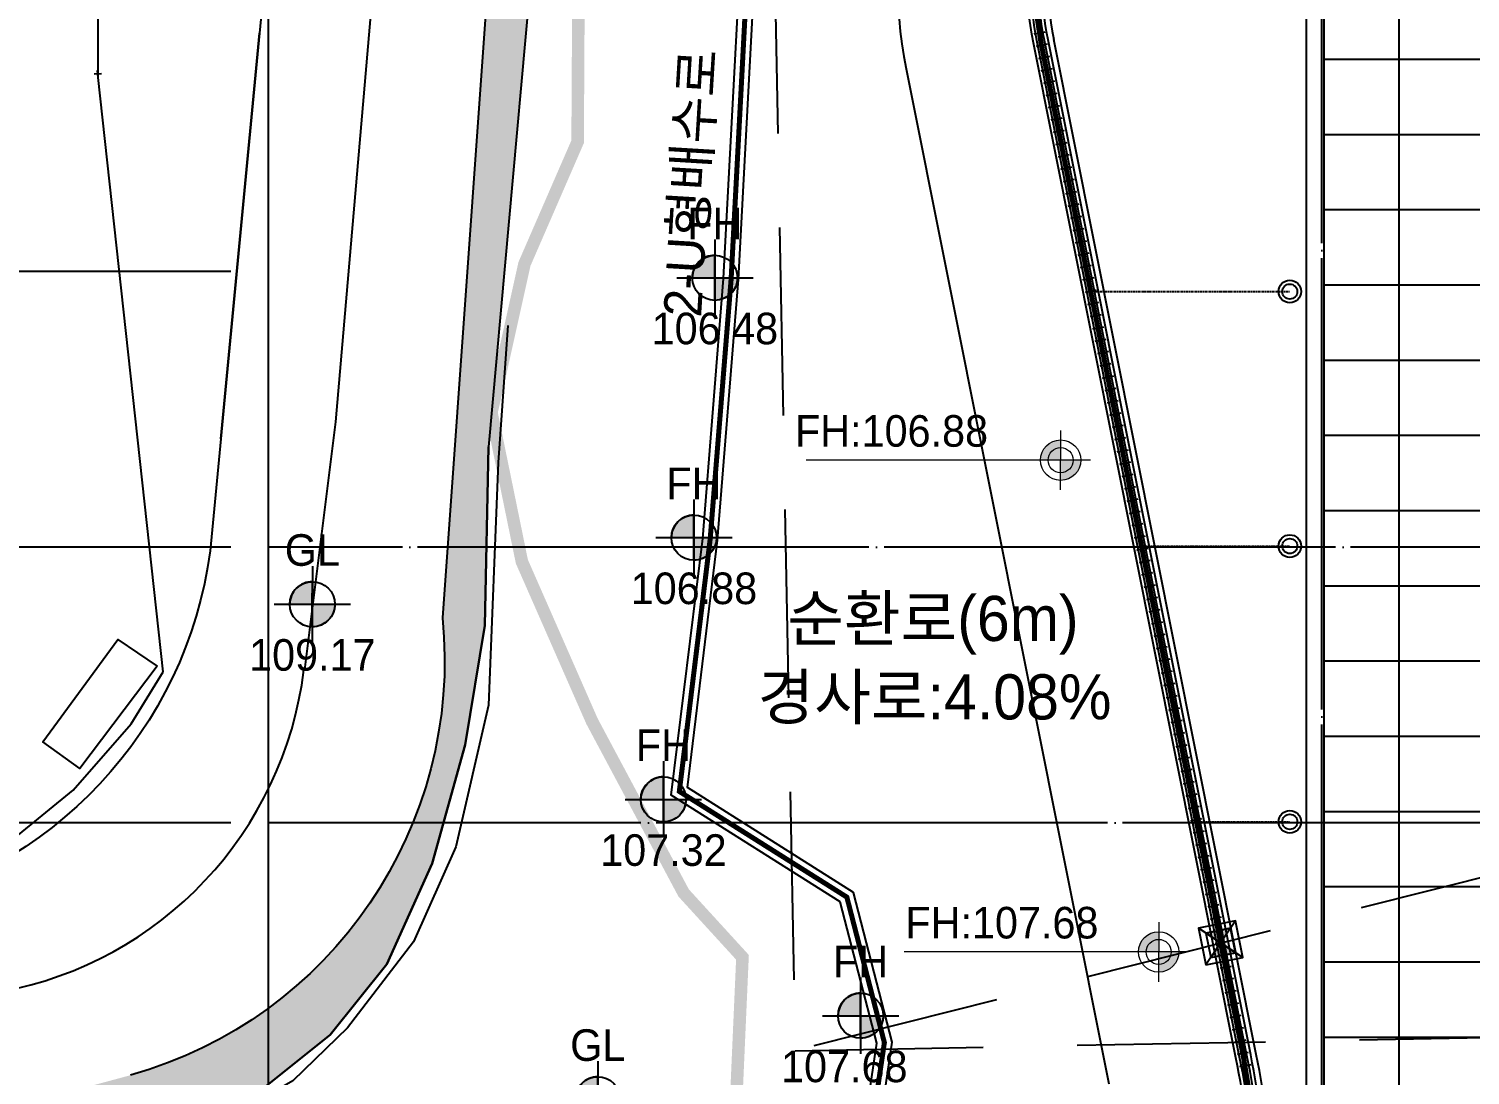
# Model space of a CAD drawing. Header units: millimetres. Extents: x 44352463 to 44913170, y -12080373 to -11704434.
# Drawn here: x 44404389 to 44461849, y -11908676 to -11866940 of the extents above; entities that cross this region are included whole.
import ezdxf
from ezdxf.enums import TextEntityAlignment as Align

# ---------------------------------------------------------------- set-up
doc = ezdxf.new("R2010")
doc.units = ezdxf.units.MM
doc.header["$LTSCALE"] = 600
doc.header["$MEASUREMENT"] = 0
for name, pattern in [('03 단지-0902$0$HIDDEN', [0.375, 0.25, -0.125]), ('CEN', [6.199999999999999, 6, -0.1, 0, -0.1]), ('HID', [0.345, 0.225, -0.12]), ('PHANTOM', [2.5, 1.25, -0.25, 0.25, -0.25, 0.25, -0.25])]:
    doc.linetypes.add(name, pattern=pattern)
doc.layers.get('0').update_dxf_attribs({"linetype": 'CONTINUOUS'})
doc.layers.get('DEFPOINTS').update_dxf_attribs({"color": 117, "linetype": 'CONTINUOUS'})
for name, color, linetype in [('# 토목공사', 8, 'CONTINUOUS'), ('+공사계획', 4, 'CONTINUOUS'), ('0-도로', 252, 'CONTINUOUS'), ('3 dim0', 7, 'CONTINUOUS'), ('A-TEX-SYM', 3, 'CONTINUOUS'), ('A-중심선', 10, 'CEN'), ('ASP', 252, 'CONTINUOUS'), ('B0014116', 252, 'CONTINUOUS'), ('ELE-4', 8, 'CONTINUOUS'), ('ELE-8', 8, 'CONTINUOUS'), ('POINT_MARKER', 252, 'CONTINUOUS'), ('s-보도', 252, 'CONTINUOUS'), ('SPOTX', 1, 'CONTINUOUS'), ('TXT1', 3, 'CONTINUOUS'), ('t기존건물', 8, 'CONTINUOUS'), ('대지경계선', 2, 'CONTINUOUS'), ('소방도로', 6, 'CONTINUOUS'), ('인도', 252, 'CONTINUOUS'), ('조경면적', 3, 'CONTINUOUS'), ('중심선', 252, 'CONTINUOUS'), ('충돌방지대(고무범퍼)', 252, 'CONTINUOUS'), ('표지판', 252, 'CONTINUOUS')]:
    doc.layers.add(name, color=color, linetype=linetype)
doc.layers.add('박스', color=6, linetype='CONTINUOUS', lineweight=15)
doc.styles.add('AUDIT_D_190715091641-0', font='')
doc.styles.get("Standard").update_dxf_attribs({"font": ''})
doc.styles.add('돋움', font='')
doc.styles.get('AUDIT_D_190715091641-0').set_extended_font_data('Dotum')
doc.styles.get('Standard').set_extended_font_data('Dotum')
doc.styles.get('돋움').set_extended_font_data('Dotum')
doc.linetypes.add('KU105', pattern='A,0.9,[122,KACELINE.shx,S=0.006,R=0,X=0,Y=0],-0.2,["U",Standard,S=0.2,R=0,X=0.15,Y=-0.1],-0.25,-0.2', length=1.55)
doc.dimstyles.new('scale600', dxfattribs={"dimscale": 600, "dimtxt": 2, "dimasz": 1, "dimexe": 1, "dimexo": 2.5, "dimgap": 0.8, "dimtad": 1, "dimdec": 0, "dimzin": 0, "dimdsep": 46, "dimlunit": 6, "dimtxsty": 'AUDIT_D_190715091641-0', "dimblk": 'DOT', "dimcen": 0, "dimdle": 1, "dimclrd": 256, "dimclre": 256, "dimclrt": 3, "dimadec": 0, "dimazin": 0, "dimtfac": 1, "dimtdec": 0, "dimtix": 1, "dimtmove": 2, "dimatfit": 3, "dimldrblk": 'DOT', "dimfxl": 0, "dimtolj": 1, "dimtzin": 0, "dimarcsym": 0})

# ---------------------------------------------------------------- blocks, each defined once
blk = doc.blocks.new('A$C304F24DA')
at = {"layer": 'ELE-8'}
for p, q in [((3000, 0), (3000, -49549.93084586458)), ((44379.97668261454, -3000), (-1.862645149230957e-09, -3000.000000000931)), ((44379.97668261454, -6000), (-1.862645149230957e-09, -6000.000000000931)), ((44379.97668261454, -9000), (-1.862645149230957e-09, -9000.000000000931)), ((44379.97668261454, -12000), (-1.862645149230957e-09, -12000.00000000093)), ((44379.97668261454, -15000), (-1.862645149230957e-09, -15000.00000000093)), ((44379.97668261454, -18000), (-1.862645149230957e-09, -18000.00000000093)), ((44379.97668261454, -21000), (-1.862645149230957e-09, -21000.00000000093)), ((44379.97668261454, -24000), (-1.862645149230957e-09, -24000.00000000093)), ((47579.97719522379, -27000), (-1.862645149230957e-09, -27000.00000000093)), ((47579.97719523124, -30000), (-1.862645149230957e-09, -30000.00000000093)), ((47579.97719523683, -33000), (-1.862645149230957e-09, -33000.00000000093)), ((44379.97668261454, -36000), (-1.862645149230957e-09, -36000.00000000093)), ((44379.97668261454, -39000), (-1.862645149230957e-09, -39000.00000000093)), ((44379.97668261454, -42000), (-1.862645149230957e-09, -42000.00000000093))]:
    blk.add_line(p, q, dxfattribs=at)
blk = doc.blocks.new('SPOTX')
for p, q in [((-0.5, -0.5), (0.5, 0.5)), ((0.5, -0.5), (-0.5, 0.5))]:
    blk.add_line(p, q)
blk = doc.blocks.new('RRRRR')
at = {"layer": 't기존건물', "linetype": '03 단지-0902$0$HIDDEN', "ltscale": 50}
blk.add_line((11993041.21396065, -9234569.260890923, 99616.00000000006), (11754861.55766487, -9289914.761028292, 105951.0000000002), dxfattribs=at)
at = {"layer": 't기존건물', "linetype": '03 단지-0902$0$HIDDEN', "ltscale": 50, "extrusion": (0.9999999985234381, 5.434265326759169e-05, 0), "elevation": 11754356.70169135}
blk.add_lwpolyline([(-9235220.519027252, 105901.0000000002), (-9290553.537676994, 105951.0000000002)], dxfattribs=at)
at = {"layer": 't기존건물', "linetype": '03 단지-0902$0$HIDDEN', "ltscale": 50, "extrusion": (-0.0001599102625909898, 0.9999999872143539, 0), "elevation": -9291794.365248844}
blk.add_lwpolyline([(-11753375.8546663, 105951.0000000005), (-11991668.74081163, 99476.00000000052)], dxfattribs=at)
blk = doc.blocks.new('_Dot')
at = {"color": 0, "linetype": 'ByBlock', "lineweight": -2}
blk.add_line((-0.5, 0), (-1, 0), dxfattribs=at)
at = {"color": 0, "linetype": 'ByBlock', "const_width": 0.5}
blk.add_lwpolyline([(-0.25, 0, 1), (0.25, 0, 1)], format="xyb", close=True, dxfattribs=at)
blk = doc.blocks.new('*D24')
at = {"layer": '3 dim0', "lineweight": -2, "transparency": 16777216}
for p, q in [((7287459.3910389, 4223485.947869156), (7258359.391039154, 4223485.947869156)), ((7258959.391039154, 4167885.947869152), (7258959.391039154, 4222585.947869156)), ((7287459.3910389, 4166985.947869152), (7258359.391039154, 4166985.947869152))]:
    blk.add_line(p, q, dxfattribs=at)
at = {"layer": 'DEFPOINTS', "color": 0, "transparency": 16777216}
for p in [(7258959.391039154, 4223485.947869156), (7288959.3910389, 4223485.947869156), (7288959.3910389, 4166985.947869152)]:
    blk.add_point(p, dxfattribs=at)
at = {"layer": '3 dim0', "lineweight": -2, "transparency": 16777216, "xscale": 900, "yscale": 900, "zscale": 900}
for p, rotation in [((7258959.391039154, 4223485.947869156), 90), ((7258959.391039154, 4166985.947869152), 270)]:
    blk.add_blockref('_Dot', p, dxfattribs=dict(at, rotation=rotation))
at = {"layer": '3 dim0', "color": 3, "transparency": 16777216, "insert": (7257225.659695869, 4195235.947869151), "char_height": 2100, "attachment_point": 5, "rotation": 90, "style": 'AUDIT_D_190715091641-0'}
blk.add_mtext('\\A1;56,500', dxfattribs=at)
blk = doc.blocks.new('*D31')
at = {"layer": '3 dim0', "lineweight": -2, "transparency": 16777216}
for p, q in [((7287459.3910389, 4212485.947869156), (7264359.391039131, 4212485.947869156)), ((7264959.391039131, 4202385.947869156), (7264959.391039131, 4211585.947869156)), ((7287459.3910389, 4201485.947869156), (7264359.391039131, 4201485.947869156))]:
    blk.add_line(p, q, dxfattribs=at)
at = {"layer": 'DEFPOINTS', "color": 0, "transparency": 16777216}
for p in [(7264959.391039131, 4212485.947869156), (7288959.3910389, 4212485.947869156), (7288959.3910389, 4201485.947869156)]:
    blk.add_point(p, dxfattribs=at)
at = {"layer": '3 dim0', "lineweight": -2, "transparency": 16777216, "xscale": 900, "yscale": 900, "zscale": 900}
for p, rotation in [((7264959.391039131, 4212485.947869156), 90), ((7264959.391039131, 4201485.947869156), 270)]:
    blk.add_blockref('_Dot', p, dxfattribs=dict(at, rotation=rotation))
at = {"layer": '3 dim0', "color": 3, "transparency": 16777216, "insert": (7267646.916354688, 4206985.947869154), "char_height": 2100, "attachment_point": 5, "rotation": 90, "style": 'AUDIT_D_190715091641-0'}
blk.add_mtext('\\A1;11,000', dxfattribs=at)
blk = doc.blocks.new('*D32')
at = {"layer": '3 dim0', "lineweight": -2, "transparency": 16777216}
for p, q in [((7287459.3910389, 4190485.947869156), (7264359.391039139, 4190485.947869156)), ((7264959.391039139, 4180385.947869156), (7264959.391039139, 4189585.947869156)), ((7287459.3910389, 4179485.947869156), (7264359.391039139, 4179485.947869156))]:
    blk.add_line(p, q, dxfattribs=at)
at = {"layer": 'DEFPOINTS', "color": 0, "transparency": 16777216}
for p in [(7264959.391039139, 4190485.947869156), (7288959.3910389, 4190485.947869156), (7288959.3910389, 4179485.947869156)]:
    blk.add_point(p, dxfattribs=at)
at = {"layer": '3 dim0', "lineweight": -2, "transparency": 16777216, "xscale": 900, "yscale": 900, "zscale": 900}
for p, rotation in [((7264959.391039139, 4190485.947869156), 90), ((7264959.391039139, 4179485.947869156), 270)]:
    blk.add_blockref('_Dot', p, dxfattribs=dict(at, rotation=rotation))
at = {"layer": '3 dim0', "color": 3, "transparency": 16777216, "insert": (7267646.916354688, 4184985.947869152), "char_height": 2100, "attachment_point": 5, "rotation": 90, "style": 'AUDIT_D_190715091641-0'}
blk.add_mtext('\\A1;11,000', dxfattribs=at)
blk = doc.blocks.new('*D33')
at = {"layer": '3 dim0', "lineweight": -2, "transparency": 16777216}
for p, q in [((7287459.3910389, 4201485.947869156), (7264359.391039131, 4201485.947869156)), ((7264959.391039131, 4191385.947869156), (7264959.391039131, 4200585.947869156)), ((7287459.3910389, 4190485.947869156), (7264359.391039131, 4190485.947869156))]:
    blk.add_line(p, q, dxfattribs=at)
at = {"layer": 'DEFPOINTS', "color": 0, "transparency": 16777216}
for p in [(7264959.391039131, 4201485.947869156), (7288959.3910389, 4201485.947869156), (7288959.3910389, 4190485.947869156)]:
    blk.add_point(p, dxfattribs=at)
at = {"layer": '3 dim0', "lineweight": -2, "transparency": 16777216, "xscale": 900, "yscale": 900, "zscale": 900}
for p, rotation in [((7264959.391039131, 4201485.947869156), 90), ((7264959.391039131, 4190485.947869156), 270)]:
    blk.add_blockref('_Dot', p, dxfattribs=dict(at, rotation=rotation))
at = {"layer": '3 dim0', "color": 3, "transparency": 16777216, "insert": (7263225.659695847, 4195985.947869154), "char_height": 2100, "attachment_point": 5, "rotation": 90, "style": 'AUDIT_D_190715091641-0'}
blk.add_mtext('\\A1;11,000', dxfattribs=at)
blk = doc.blocks.new('*D35')
at = {"layer": '3 dim0', "lineweight": -2, "transparency": 16777216}
for p, q in [((7287459.3910389, 4179485.947869156), (7264359.391039146, 4179485.947869156)), ((7264959.391039146, 4167885.947869152), (7264959.391039146, 4178585.947869156)), ((7287459.3910389, 4166985.947869152), (7264359.391039146, 4166985.947869152))]:
    blk.add_line(p, q, dxfattribs=at)
at = {"layer": 'DEFPOINTS', "color": 0, "transparency": 16777216}
for p in [(7264959.391039146, 4179485.947869156), (7288959.3910389, 4179485.947869156), (7288959.3910389, 4166985.947869152)]:
    blk.add_point(p, dxfattribs=at)
at = {"layer": '3 dim0', "lineweight": -2, "transparency": 16777216, "xscale": 900, "yscale": 900, "zscale": 900}
for p, rotation in [((7264959.391039146, 4179485.947869156), 90), ((7264959.391039146, 4166985.947869152), 270)]:
    blk.add_blockref('_Dot', p, dxfattribs=dict(at, rotation=rotation))
at = {"layer": '3 dim0', "color": 3, "transparency": 16777216, "insert": (7263225.659695862, 4173235.947869151), "char_height": 2100, "attachment_point": 5, "rotation": 90, "style": 'AUDIT_D_190715091641-0'}
blk.add_mtext('\\A1;12,500', dxfattribs=at)
blk = doc.blocks.new('A$C1C3B03E3')
at = {"layer": '+공사계획', "ltscale": 5}
h = blk.add_hatch(color=1, dxfattribs=at)
h.dxf.hatch_style = 1
edge = h.paths.add_edge_path()
edge.add_line((2.030784402420977, 2.030778722721152), (3.230784402432619, 2.030778722720925))
edge.add_arc((2.030784402295024, 2.030778722672255), 1.200000000137595, -89.99999999955003, 2.3238158064486925e-09, ccw=False)
edge.add_line((2.030784402304448, 0.8307787225346601), (2.030784402420977, 2.030778722721152))
edge = h.paths.add_edge_path()
edge.add_line((2.030784402420977, 2.030778722721152), (2.030784402246468, 3.230778722674586))
edge.add_arc((2.03078440245979, 2.030778722624246), 1.20000000005034, 90.00000001018536, 180.0000000120592)
edge.add_line((0.8307844024094493, 2.030778722371679), (2.030784402420977, 2.030778722721152))
at = {"layer": '+공사계획', "color": 1, "ltscale": 5}
for points in [[(2.030784402129939, 4.061559095047414), (2.030784402711902, -1.649605110287666e-06)], [(4.030152808809362e-06, 2.030778722371906), (4.061564774689145, 2.030778722953983)]]:
    blk.add_lwpolyline(points, dxfattribs=at)
for points in [[(2.030784402420977, 2.030778722721152), (2.030784402246468, 3.230778722674586, 0.4142135623826739), (0.8307844024094493, 2.030778722371679), (2.030784402420977, 2.030778722721152)], [(2.030784402420977, 2.030778722721152), (3.230784402432619, 2.030778722721152, -0.4142135623826739), (2.030784402304448, 0.8307787225346601), (2.030784402420977, 2.030778722721152)]]:
    blk.add_lwpolyline(points, format="xyb", dxfattribs=at)
blk.add_circle((2.030784402420977, 2.030778722721152), 1.199999999999999, dxfattribs=at)
blk = doc.blocks.new('ZZZZ')
at = {"layer": 'A-TEX-SYM', "xscale": 750.0000000000001, "yscale": 750.0000000000001, "zscale": 750.0000000000001, "rotation": 359.9931955615171}
for p in [(11433504.78424326, 4208771.988773044), (11432669.97672427, 4198408.485152435), (11417457.35681809, 4195752.305425758, 109171), (11431454.37974404, 4187967.996929586), (11439314.9485148, 4179339.939773753), (11428836.10633775, 4176006.085018585, 109821)]:
    blk.add_blockref('A$C1C3B03E3', p, dxfattribs=at)
at = {"layer": 'A-TEX-SYM', "style": '돋움'}
for s, p in [('FH', (11435028.23429676, 4212457.639802199)), ('106.48', (11435028.23429676, 4208273.720386963)), ('FH', (11434193.42677777, 4202094.136181589)), ('GL', (11418980.80687159, 4199437.956454912, 109171)), ('106.88', (11434193.42677777, 4197910.216766354)), ('109.17', (11418980.80687159, 4195254.037039677, 109171)), ('FH', (11432977.82979754, 4191653.647958741)), ('107.32', (11432977.82979754, 4187469.728543505)), ('FH', (11440838.39856829, 4183025.590802908)), ('GL', (11430359.55639125, 4179691.736047739, 109821)), ('107.68', (11440187.19303937, 4178841.671387672))]:
    blk.add_text(s, height=1260, dxfattribs=at).set_placement(p, align=Align.MIDDLE_CENTER)
blk = doc.blocks.new('A$C0B2276BF')
at = {"layer": '# 토목공사', "linetype": 'ByBlock', "ltscale": 0.01}
for radius in [300, 200]:
    blk.add_circle((299.9873350411654, 299.9974301923066), radius, dxfattribs=at)
blk = doc.blocks.new('A$C037F09EC')
at = {"layer": '# 토목공사'}
h = blk.add_hatch(color=256, dxfattribs=at)
h.dxf.hatch_style = 1
h.paths.add_polyline_path([(750.0047771409154, 750.0037547536194), (250.004778072238, 250.0037539377809), (1250.004777945578, 250.0037559177727), (250.0047762095928, 1250.003754055128), (1250.004776321352, 1250.003755802289)])
blk.add_lwpolyline([(0.004778362810611725, 0.00375358946621418), (1500.004778414965, 0.003756148740649223), (1500.004775859416, 1500.00375626795), (0.0047755166888237, 1500.003753473982)], close=True, dxfattribs=at)
for points in [[(1500.004775859416, 1500.00375626795), (0.004778362810611725, 0.00375358946621418)], [(1500.004778414965, 0.003756148740649223), (0.0047755166888237, 1500.003753473982)], [(250.004778072238, 250.0037539377809), (1250.004777945578, 250.0037559177727), (1250.004776321352, 1250.003755802289), (250.0047762095928, 1250.003754055128), (250.004778072238, 250.0037539377809)], [(750.0047771409154, 750.0037547536194), (250.004778072238, 250.0037539377809), (1250.004777945578, 250.0037559177727), (250.0047762095928, 1250.003754055128), (1250.004776321352, 1250.003755802289), (750.0047771409154, 750.0037547536194)]]:
    blk.add_lwpolyline(points, dxfattribs=at)
blk = doc.blocks.new('ee')
at = {"layer": '# 토목공사'}
blk.add_lwpolyline([(224.5576436929405, -14.10193810611963), (-224.5576436948031, 14.10193810611963)], dxfattribs=at)
blk = doc.blocks.new('A$C718137B9')
at = {"layer": '# 토목공사'}
for p, rotation in [((404.6528309020214, 136067.7079262193), 13.3363436369063), ((498.0346311265603, 135576.525816971), 14.87283559656547), ((595.8318522432819, 135086.1833819913), 14.87283559656547), ((693.6290733600035, 134595.8409470115), 14.87283559656547), ((791.4262944767252, 134105.4985120318), 14.87283559656547), ((889.2235155934468, 133615.1560770521), 14.87283559656547), ((987.0207367101684, 133124.8136420723), 14.87283559656547), ((1084.81795782689, 132634.4712070926), 14.87283559656547), ((1182.615178943612, 132144.1287721129), 14.87283559656547), ((1280.412400060333, 131653.7863371331), 14.87283559656547), ((1378.209621177055, 131163.4439021534), 14.87283559656547), ((1476.006842293777, 130673.1014671737), 14.87283559656547), ((1573.804063410498, 130182.759032194), 14.87283559656547), ((1671.60128452722, 129692.4165972142), 14.87283559656547), ((1769.398505643941, 129202.0741622345), 14.87283559656547), ((1867.195726760663, 128711.7317272548), 14.87283559656547), ((1964.992947877385, 128221.3892922751), 14.87283559656547), ((2062.790168994106, 127731.0468572953), 14.87283559656547), ((2160.587390110828, 127240.7044223156), 14.87283559656547), ((2258.38461122755, 126750.3619873358), 14.87283559656547), ((2356.181832343806, 126260.0195523562), 14.87283559656547), ((2453.979053460527, 125769.6771173764), 14.87283559656547), ((2551.776274577249, 125279.3346823967), 14.87283559656547), ((2649.57349569397, 124788.992247417), 14.87283559656547), ((2747.370716810692, 124298.6498124372), 14.87283559656547), ((2845.167937927414, 123808.3073774575), 14.87283559656547), ((2942.965159044135, 123317.9649424778), 14.87283559656547), ((3040.762380160857, 122827.6225074981), 14.87283559656547), ((3138.559601277579, 122337.2800725183), 14.87283559656547), ((3236.3568223943, 121846.9376375386), 14.87283559656547), ((3334.154043511022, 121356.5952025588), 14.87283559656547), ((3431.951264627744, 120866.2527675791), 14.87283559656547), ((3529.748485744465, 120375.9103325994), 14.87283559656547), ((3627.545706861187, 119885.5678976197), 14.87283559656547), ((3725.342927977908, 119395.22546264), 14.87283559656547), ((3823.14014909463, 118904.8830276602), 14.87283559656547), ((3920.937370211352, 118414.5405926805), 14.87283559656547), ((4018.734591328073, 117924.1981577008), 14.87283559656547), ((4116.531812444795, 117433.8557227211), 14.87283559656547), ((4214.329033561517, 116943.5132877413), 14.87283559656547), ((4312.126254678238, 116453.1708527616), 14.87283559656547), ((4409.92347579496, 115962.8284177819), 14.87283559656547), ((4507.720696911681, 115472.4859828021), 14.87283559656547), ((4605.517918028403, 114982.1435478224), 14.87283559656547), ((4703.315139145125, 114491.8011128427), 14.87283559656547), ((4801.112360261846, 114001.4586778629), 14.87283559656547), ((4898.909581378568, 113511.1162428832), 14.87283559656547), ((4996.70680249529, 113020.7738079035), 14.87283559656547), ((5094.504023612011, 112530.4313729238), 14.87283559656547), ((5192.301244728733, 112040.088937944), 14.87283559656547), ((5290.098465845454, 111549.7465029643), 14.87283559656547), ((5387.895686962176, 111059.4040679846), 14.87283559656547), ((5485.692908078898, 110569.0616330049), 14.87283559656547), ((5583.490129195619, 110078.7191980251), 14.87283559656547), ((5681.287350312341, 109588.3767630454), 14.87283559656547), ((5779.084571429063, 109098.0343280657), 14.87283559656547), ((5876.881792545784, 108607.691893086), 14.87283559656547), ((5974.679013662506, 108117.3494581062), 14.87283559656547), ((6072.476234779228, 107627.0070231265), 14.87283559656547), ((6170.273455895949, 107136.6645881468), 14.87283559656547), ((6268.070677012671, 106646.322153167), 14.87283559656547), ((6365.867898129392, 106155.9797181873), 14.87283559656547), ((6463.665119246114, 105665.6372832076), 14.87283559656547), ((6561.462340362836, 105175.2948482278), 14.87283559656547), ((6659.259561479557, 104684.9524132481), 14.87283559656547), ((6757.056782596279, 104194.6099782684), 14.87283559656547), ((6854.854003713001, 103704.2675432886), 14.87283559656547), ((6952.651224829722, 103213.9251083089), 14.87283559656547), ((7050.448445946444, 102723.5826733292), 14.87283559656547), ((7148.245667063165, 102233.2402383495), 14.87283559656547), ((7246.042888179887, 101742.8978033698), 14.87283559656547), ((7343.840109296609, 101252.55536839), 14.87283559656547), ((7441.63733041333, 100762.2129334103), 14.87283559656547), ((7539.434551530052, 100271.8704984306), 14.87283559656547), ((7637.231772646774, 99781.52806345085), 14.87283559656547), ((7735.028993763495, 99291.18562847111), 14.87283559656547), ((7832.826214880217, 98800.84319349137), 14.87283559656547), ((7930.623435996938, 98310.50075851163), 14.87283559656547), ((8028.420657113194, 97820.15832353194), 14.87283559656547), ((8126.217878229916, 97329.8158885522), 14.87283559656547), ((8224.015099346638, 96839.47345357246), 14.87283559656547), ((8321.81232046336, 96349.13101859277), 14.87283559656547), ((8419.609541580081, 95858.78858361303), 14.87283559656547), ((8517.406762696803, 95368.44614863329), 14.87283559656547), ((8613.820080228616, 94877.83121135063), 14.45302047486545)]:
    blk.add_blockref('ee', p, dxfattribs=dict(at, rotation=rotation))
blk = doc.blocks.new('A$C159fdbf0')
at = {"layer": '# 토목공사'}
for points in [[(-176107.1630954593, -199378.9793003406), (-180711.8753288761, -171458.4903029371), (-183286.9257261902, -161990.142972596), (-183673.1018534079, -159648.5794254076), (-183877.3930179551, -158409.8680960592), (-174812.4294991791, -147735.3739991356), (-175426.543429628, -145889.0060933735), (-180086.5976555645, -128154.9591393564), (-180303.5411453173, -123363.5066920985), (-179171.8140042722, -115679.1564466823), (-180623.1239727885, -110050.1716434453), (-187361.4883319288, -105796.9161070231), (-186110.403483212, -95557.07947932184), (-185274.6254318729, -85181.52743403614), (-184620.1114016846, -72728.93172851577), (-185130.3340636715, -60228.15142295882), (-174430.236087352, -51134.93520228006), (-169647.7989749759, -47813.4063709341), (-166267.023479104, -45814.94357659481), (-162785.9104038998, -44061.12317620963), (-159285.6095991358, -42505.59748405963), (-149832.8680196255, -38786.97782438248)], [(-175515.1601373181, -199281.344790291), (-180124.8604841307, -171330.6105662659), (-182699.9108814374, -161862.2632359229), (-183081.0988952667, -159550.944915358), (-183240.1694848537, -158586.4267389197), (-174136.5336774066, -147866.3938909229), (-174851.1352695078, -145717.9042057805), (-179490.0953642949, -128064.1319211368), (-179701.5491095781, -123393.9269452691), (-178560.5612333864, -115646.6969385594), (-180101.558034122, -109669.8568689637), (-186719.8224627823, -105492.4084078241), (-185513.3331527039, -95617.57582479529), (-184675.8913314566, -85221.3693351429), (-184019.4681879953, -72732.45138949156), (-184518.9046603441, -60495.93960246816), (-174063.9652527049, -51611.06538747624), (-169323.5725593939, -48318.73751514405), (-165979.0583678782, -46341.70970450342), (-162528.9483207911, -44603.50894702971), (-159053.8449744657, -43059.18094792403), (-149749.4249229729, -39398.90958280303)]]:
    blk.add_lwpolyline(points, dxfattribs=at)
at = {"layer": '# 토목공사', "linetype": 'KU105', "ltscale": 4, "const_width": 200, "flags": 128}
blk.add_lwpolyline([(-175811.1616163924, -199330.1620453168), (-180418.3679065034, -171394.5504346024), (-182993.4183038101, -161926.2031042613), (-183377.100374341, -159599.7621703837), (-183558.7812514007, -158498.1474174894), (-174474.4815882966, -147800.8839450292), (-175138.8393495679, -145803.4551495798), (-179788.346509926, -128109.5455302466), (-180002.5451274514, -123378.7168186828), (-178866.1876188293, -115662.9266926199), (-180362.3410034552, -109860.0142562035), (-187040.6553973556, -105644.6622574236), (-185811.8683179617, -95587.32765206508), (-184975.2583816648, -85201.44838459045), (-184319.7897948399, -72730.69155900739), (-184824.6193620041, -60362.04551271349), (-174247.1006700322, -51373.00029488094), (-169485.6857671812, -48066.07194303721), (-166123.0409234911, -46078.32664055005), (-162657.4293623492, -44332.31606161967), (-159169.7272868007, -42782.38921599276), (-149791.1464712992, -39092.94370359182), (-129253.6123862416, -41231.33120998554), (-113846.6531412452, -48374.17663844675), (-99615.12266834825, -54195.85936893523)], dxfattribs=at)
at = {"layer": '# 토목공사'}
for points in [[(-166322.2776876166, -211432.9489197582), (-163943.7399523184, -173557.3869644217, 0.01545328051589852), (-163841.1132692769, -170283.0324010793), (-163843.0644591749, -126477.3934200741, 0.04920035248911099), (-164851.9290209338, -116270.1275235526), (-172926.2375683784, -75786.60387455858, -0.4589961218180728), (-160967.6915094405, -60496.59714740515), (30366.35568434745, -60659.3703612946)], [(-166172.5725918189, -211442.3502118103), (-163794.0348565206, -173566.788256472, 0.01545328051589853), (-163691.1132830754, -170283.0967351459), (-163693.0644593239, -126477.3867388349, 0.04920035248911121), (-164704.8255731538, -116240.7919538356), (-172779.1348378807, -75757.26470822282, -0.4589115022662365), (-160964.2614447773, -60646.60011973791), (30366.22807521373, -60809.37030701526)], [(-165873.1624002233, -211461.1527959108), (-163494.624664925, -173585.5908405725, 0.01545328051589864), (-163391.113310799, -170283.2257090453), (-163393.0644596219, -126477.3733765297, 0.04920035248911079), (-164410.6186585128, -116182.1209100503), (-172484.9293768927, -75698.58637555316, -0.4587376769639714), (-160957.3374063298, -60946.60611877032), (30365.97285695374, -61109.37019845471)], [(-165723.4573044255, -211470.5540879611), (-163344.9195691273, -173594.9921326227, 0.0154532805158987), (-163241.1133247241, -170283.290348012), (-163243.0644597709, -126477.3666954637, 0.04920035248911095), (-164263.5151917115, -116152.7854357101), (-172337.8266464025, -75669.24720921926, -0.4586483778670961), (-160953.8426557109, -61096.60914613307), (30365.84524782002, -61259.3701441735)]]:
    blk.add_lwpolyline(points, format="xyb", dxfattribs=at)
at = {"layer": '# 토목공사', "linetype": 'KU105', "ltscale": 4, "const_width": 200, "flags": 128}
blk.add_lwpolyline([(-166022.8674960211, -211451.7515038606), (-163644.3297607228, -173576.1895485222, 0.01545328051589879), (-163541.1132969111, -170283.1611712798), (-163543.0644594729, -126477.3800576534, 0.04920035248911106), (-164557.7221190035, -116211.4564160462), (-172632.0321073905, -75727.92554188892, -0.4588253692133643), (-160960.8102046028, -60796.60311008431), (30366.10046608746, -60959.37025273405)], format="xyb", dxfattribs=at)
at = {"layer": '# 토목공사', "linetype": 'HID', "ltscale": 0.3}
for points in [[(-170641.6791072339, -85707.29433601163), (-162704.4511036202, -85707.29433601163)], [(-168617.2620437592, -95857.45587420091), (-162704.4511036202, -95857.45587420091)], [(-166423.3474331871, -106857.4558742009), (-162704.4511036202, -106857.4558742009)]]:
    blk.add_lwpolyline(points, dxfattribs=at)
at = {"layer": '# 토목공사'}
blk.add_blockref('A$C718137B9', (-173097.8747941628, -211465.8575440198), dxfattribs=at)
at = {"layer": '# 토목공사', "xscale": 1.5, "yscale": 1.5, "zscale": 1.5}
for p in [(-163154.4321061745, -86157.29048129916), (-163154.4321061745, -96307.45201948844), (-163154.4321061745, -107307.4520194884)]:
    blk.add_blockref('A$C0B2276BF', p, dxfattribs=at)
at = {"layer": '# 토목공사', "rotation": 11.27945127085951}
blk.add_blockref('A$C037F09EC', (-166049.4647935405, -112566.5435804613), dxfattribs=at)
at = {"layer": '# 토목공사', "style": '돋움'}
blk.add_text('2-U형배수로', height=1500, rotation=86.55100244329293, dxfattribs=at).set_placement((-185853.931455791, -81416.76052033342), align=Align.CENTER)
blk = doc.blocks.new('fsfsfsfssfs')
at = {"layer": '3 dim0'}
for base, p1, p2, picture, middle in [((7258959.391039154, 4223485.947869156), (7288959.391038897, 4166985.94786915), (7288959.391038897, 4223485.947869154), '*D24', (7257225.659695869, 4195235.947869151)), ((7264959.391039131, 4201485.947869156), (7288959.391038897, 4190485.947869154), (7288959.391038897, 4201485.947869154), '*D33', (7263225.659695847, 4195985.947869154)), ((7264959.391039146, 4179485.947869156), (7288959.391038897, 4166985.94786915), (7288959.391038897, 4179485.947869154), '*D35', (7263225.659695862, 4173235.947869151))]:
    dim = blk.add_linear_dim(base=base, p1=p1, p2=p2, angle=90, dimstyle='scale600', override={"dimtxt": 3.5, "dimasz": 1.5}, dxfattribs=at)
    dim.commit()
    dim.dimension.update_dxf_attribs({"geometry": picture, "text_midpoint": middle})
for base, p1, p2, picture, middle in [((7264959.391039131, 4212485.947869156), (7288959.391038897, 4201485.947869154), (7288959.391038897, 4212485.947869154), '*D31', (7267646.916354688, 4206985.947869154)), ((7264959.391039139, 4190485.947869156), (7288959.391038897, 4179485.947869154), (7288959.391038897, 4190485.947869154), '*D32', (7267646.916354688, 4184985.947869152))]:
    dim = blk.add_linear_dim(base=base, p1=p1, p2=p2, angle=90, dimstyle='scale600', override={"dimtxt": 3.5, "dimasz": 1.5}, dxfattribs=at)
    dim.commit()
    dim.dimension.update_dxf_attribs({"geometry": picture, "text_midpoint": middle, "dimtype": 128})

msp = doc.modelspace()

# ---------------------------------------------------------------- hatches: boundary and pattern name
at = {"layer": 's-보도'}
h = msp.add_hatch(dxfattribs=at)
h.set_pattern_fill('AR-HBONE', color=256, scale=150, angle=408.0055880724065, style=0)
h.set_pattern_definition([(93.00558807240618, (321698819.4867734, -530412582.4704893), (-630.634666955913, 567.7146438426655), [1799.999999999994, -599.9999999999972]), (183.0055880724064, (321698788.0267616, -530411983.2958338), (-630.6346669559128, 567.7146438426656), [1799.999999999999, -599.9999999999998])])
edge = h.paths.add_edge_path()
edge.add_line((44360202.98705165, -11920354.91305732), (44361471.99603353, -11920168.14006565))
edge.add_line((44361471.99603389, -11920168.14006548), (44371257.61326961, -11917793.50423751))
edge.add_line((44371257.61326964, -11917793.50423755), (44387553.05387025, -11914995.63707979))
edge.add_line((44387553.05387025, -11914995.63707981), (44397572.84775147, -11913493.80667049))
edge.add_line((44397572.84775108, -11913493.80667015), (44403480.6525836, -11912083.25640155))
edge.add_line((44403480.65258402, -11912083.25640191), (44406255.28193603, -11911677.53347855))
edge.add_line((44406255.28193607, -11911677.53347886), (44409132.25141583, -11910901.3832779))
edge.add_line((44409132.25141574, -11910901.38327725), (44408446.12806059, -11908675.73622506))
edge.add_line((44408446.12806035, -11908675.73622504), (44403102.9821126, -11910117.21269195))
edge.add_line((44403102.98211319, -11910117.21269137), (44397191.68669944, -11911528.59637278))
edge.add_line((44397191.6866988, -11911528.59637347), (44387235.56729823, -11913020.88284681))
edge.add_line((44387235.56729902, -11913020.8828464), (44370852.10231686, -11915833.86346637))
edge.add_line((44370852.10231598, -11915833.86346675), (44361089.75558364, -11918202.85233659))
edge.add_line((44361089.75558366, -11918202.85233696), (44359428.35584144, -11918447.3774779))
edge.add_line((44359428.35584135, -11918447.37747815), (44360202.93615415, -11920354.93372482))
h.paths.add_polyline_path([(44457531.64024103, -11819325.37891137), (44467105.38734868, -11816978.48777852), (44488042.34363413, -11812158.70531884), (44507439.63607854, -11807562.00057544), (44511840.72683207, -11806519.04497762), (44512666.71956844, -11806718.79412162), (44513116.63585595, -11807281.41581395), (44513549.90701884, -11808155.37327591), (44513554.46595279, -11808164.56916737), (44505726.7227351, -11810013.22004116), (44495090.93537766, -11812525.03692612), (44488491.95169652, -11814083.4959374), (44467562.42439181, -11818901.56821099), (44459120.18031869, -11820971.08472696)])
h.paths.add_polyline_path([(44416615.72228254, -11906805.74673476, 0.09026249748469459), (44416500.17502496, -11905954.03159744, 0.1718190348283543), (44415523.95651449, -11904683.62736924, 0.233704398914063), (44420877.49127085, -11890429.69466126), (44422950.06954782, -11861430.42273054), (44423109.21927318, -11859203.61847515), (44423206.92302489, -11857836.55905512), (44423709.02984328, -11850811.1393925), (44425612.09342009, -11851589.67212231), (44422850.33654538, -11882083.58252224), (44422812.12945594, -11882255.47811952), (44422827.82269502, -11882332.16897557), (44422711.83112308, -11883612.60883912), (44422570.82141417, -11890737.04267567), (44421777.52856138, -11895500.06964189), (44420468.07861405, -11900234.93158282), (44419400.68956972, -11902599.11013378), (44418658.32210511, -11904242.58851488)])
h.paths.add_polyline_path([(44423709.02984328, -11850811.1393925), (44423743.49415503, -11850328.91879, -0.2856073941936116), (44447282.42754943, -11821837.85246135), (44457531.64024103, -11819325.37891137), (44459120.18031869, -11820971.08472696), (44447834.38855323, -11823737.66340563, 0.2849410718622744), (44425702.34192918, -11850593.19412164), (44425612.09342009, -11851589.67212231)])
h.paths.add_polyline_path([(44408446.12806035, -11908675.73622504, 0.05422618810629835), (44411891.7691812, -11907287.09668081, 0.01664947642962506), (44411936.17116054, -11907440.59432048, 0.2873578061448676), (44413891.24635291, -11909074.94179918), (44413406.50443532, -11909461.76803781), (44412416.62101204, -11909877.78397435), (44410373.03579942, -11910736.31540135), (44409132.25141574, -11910901.38327725)])
h.paths.add_polyline_path([(44411936.17116054, -11907440.59432048, 0.333333333330734), (44416500.17502496, -11905954.03159744, -0.09018974034621373), (44416615.75348516, -11906805.0546097), (44416405.96410434, -11907068.185682), (44413891.24635291, -11909074.94179918, -0.2873578061448676)])
h.paths.add_polyline_path([(44411891.7691812, -11907287.09668081, 0.06531748175246507), (44415523.95651449, -11904683.62736924, -0.1718190348283559), (44416500.17502496, -11905954.03159744, -0.3333333333307337), (44411936.17116054, -11907440.59432048, -0.01664947642962506)])
at = {"layer": '박스', "ltscale": 0.1}
h = msp.add_hatch(dxfattribs=at)
h.set_pattern_fill('ANSI31', color=256, scale=1.006801428338339, angle=720)
h.set_pattern_definition([(44.99999999999996, (44315643.40329827, -11944524.29055036), (-0.08898951466079257, 0.08898951466079268), [])])
h.paths.add_polyline_path([(44445522.23323049, -11883339.70630086), (44445522.23323049, -11884145.14744354), (44444716.79208782, -11884145.14744354, -0.4142135623730951)])
h.paths.add_polyline_path([(44445522.23323049, -11884145.14744354), (44446327.67437316, -11884145.14744354, -0.4142135623730951), (44445522.23323049, -11884950.58858621)])
h = msp.add_hatch(dxfattribs=at)
h.set_pattern_fill('ANSI31', color=256, scale=1.006801428338339, angle=720)
h.set_pattern_definition([(44.99999999999996, (44319553.42018392, -11964138.36121321), (-0.08898951466079257, 0.08898951466079268), [])])
h.paths.add_polyline_path([(44449432.25011615, -11902953.77696372), (44449432.25011615, -11903759.21810639), (44448626.80897348, -11903759.21810639, -0.4142135623730951)])
h.paths.add_polyline_path([(44449432.25011615, -11903759.21810639), (44450237.69125882, -11903759.21810639, -0.4142135623730951), (44449432.25011615, -11904564.65924906)])

# ---------------------------------------------------------------- linework, layer by layer
at = {"layer": '0-도로', "linetype": 'Continuous'}
msp.add_lwpolyline([(44423485.53331961, -11878767.91457216), (44423105.70544941, -11884232.85523729), (44422713.96243618, -11893912.35410921), (44421418.5816936, -11899570.66673152), (44419721.90853846, -11903358.05754904), (44417092.96662578, -11906786.54313591), (44414915.81452908, -11908907.55674922), (44413476.6713005, -11909729.3436054)], dxfattribs=at)
at = {"layer": 'A-중심선', "ltscale": 5}
for p, q in [((44455940.23235051, -12042884.7963446), (44455940.23235051, -11824697.37108501)), ((44512281.9684316, -11887616.80981727), (44413938.37118174, -11887616.80981727)), ((44614794.47228492, -11898616.80981727), (44413938.37118174, -11898616.80981727))]:
    msp.add_line(p, q, dxfattribs=at)
at = {"layer": 'ASP'}
for p, q in [((44423743.49415503, -11850328.91879, 108421), (44420877.49127085, -11890429.69466126)), ((44408465.01952185, -11894663.60455892, 109562), (44409746.34866452, -11892581.12967726, 109172)), ((44408465.40300731, -11894663.7824509), (44409746.11920535, -11892581.44241585)), ((44406161.0571719, -11897314.01547033), (44408465.40300731, -11894663.7824509)), ((44406161.29226363, -11897313.82770421, 110052), (44408465.01952185, -11894663.60455892, 109562)), ((44403834.8409261, -11899207.59753417, 110532), (44406161.29226363, -11897313.82770421, 110052)), ((44403834.92910798, -11899207.29537509), (44406161.0571719, -11897314.01547033)), ((44416405.96410434, -11907068.185682), (44418658.58912634, -11904242.8013063)), ((44418658.60842543, -11904242.22922552, 110121), (44416406.59235981, -11907068.17360575, 110312)), ((44416406.59235981, -11907068.17360575, 110312), (44413406.80237033, -11909461.7984759, 110572))]:
    msp.add_line(p, q, dxfattribs=at)
at = {"layer": 'ASP', "elevation": 109172}
msp.add_lwpolyline([(44409746.34866452, -11892581.12967726), (44407147.72204571, -11868887.11278067), (44407181.94542826, -11855028.17462654), (44409121.4413378, -11841867.20609771), (44413050.90483479, -11830909.38849447), (44418435.52272758, -11822258.56713869), (44428767.46568342, -11814524.10582705), (44448655.51243039, -11807838.59271359), (44474312.22120666, -11801502.33508229)], dxfattribs=at)
at = {"layer": 'ASP'}
msp.add_lwpolyline([(44420877.49127085, -11890429.69466126, -0.3638750196263446), (44408446.12806035, -11908675.73622504)], format="xyb", dxfattribs=at)
at = {"layer": 'B0014116'}
msp.add_lwpolyline([(44409505.44851771, -11892361.96671372), (44406428.51567461, -11896442.04199231), (44404943.62227225, -11895375.74860777), (44407932.99448656, -11891300.2707506), (44409505.44851771, -11892361.96671372)], close=True, dxfattribs=at)
at = {"layer": 'DEFPOINTS', "ltscale": 3}
msp.add_lwpolyline([(44413940.60827546, -11824699.04279542), (44709331.34768622, -11824699.04279542), (44709331.34768622, -12042886.46805501), (44413940.60827546, -12042886.46805501)], close=True, dxfattribs=at)
at = {"layer": 'POINT_MARKER'}
msp.add_point((44407140.94773697, -11868745.81741452), dxfattribs=at)
at = {"layer": '대지경계선', "linetype": 'PHANTOM', "ltscale": 7, "const_width": 499.9999999999999, "flags": 128}
msp.add_lwpolyline([(44691681.5350507, -11928959.93076883), (44703570.50200052, -11918984.85518751), (44704562.64022157, -11912717.03114064), (44688240.4616441, -11926862.10087848), (44677693.13141709, -11914428.74964432), (44694904.54039644, -11899828.14754128), (44693586.61583499, -11896659.99726879), (44692157.07330164, -11893223.52928036), (44698687.98904976, -11882236.79302722), (44700047.11129458, -11877940.3231715), (44701406.23353941, -11873643.85331578), (44699394.18805259, -11871559.39128542), (44697923.19718494, -11868829.07795761), (44696452.20631728, -11866098.76462979), (44696217.9204625, -11864967.51437559), (44694721.16679227, -11862859.18619864), (44693224.41312205, -11860750.8580217), (44689247.3933579, -11857552.71949344), (44685270.37359376, -11854354.58096518), (44679063.69370328, -11847496.24244634), (44672857.0138128, -11840637.90392749), (44664126.28107599, -11846273.74724476), (44654077.2893771, -11836888.18525725), (44655600.90306137, -11836817.40150738), (44655526.04170883, -11831830.77982691), (44652039.59008805, -11831779.44176094), (44648553.13846727, -11831728.10369497), (44648151.80902446, -11831353.35620934), (44646146.97221401, -11826459.20606722), (44644142.13540355, -11821565.05592509), (44643316.63258557, -11820157.89127635), (44642491.12976759, -11818750.72662761), (44638801.37274783, -11815143.81418284), (44635111.61572809, -11811536.90173807), (44633026.28679705, -11810821.46638244), (44630940.95786601, -11810106.03102682), (44628828.07547528, -11808090.23608349), (44626715.19308455, -11806074.44114017), (44624763.80386995, -11805091.40038129), (44622812.41465535, -11804108.35962241), (44619900.15326099, -11803115.98301346), (44616986.71915627, -11802123.20679399), (44614953.94763585, -11810141.02512225), (44614288.01128209, -11815325.05433533), (44612743.60872809, -11821568.360913), (44610076.75518531, -11826605.83802992), (44608365.44000662, -11833623.32070144), (44597022.33100287, -11836481.24214906), (44578001.17088128, -11838534.80390057), (44563118.75082691, -11841521.48170907), (44535855.27410527, -11846800.17608978), (44525186.39548915, -11842794.07227816), (44517993.22958954, -11839148.28530092), (44507317.99861079, -11834980.36433594), (44489367.04609526, -11827969.6932221), (44472136.18189, -11826743.82846196), (44461183.16263323, -11831073.94444024), (44449372.50243142, -11824979.34214049), (44438610.01225623, -11828918.53138826), (44434058.81921821, -11835196.84759129), (44431136.07424759, -11839228.80469703), (44433277.43426723, -11843448.65473043), (44436866.57929664, -11845893.27649754), (44436108.33239038, -11847138.85359766), (44429579.13792432, -11854383.93243061), (44426315.84063122, -11862823.10594618), (44426267.55177722, -11871444.3637773), (44424148.69653637, -11876318.59978849), (44422830.18412488, -11882251.26436485), (44424044.82352041, -11888190.72419447), (44426841.09141124, -11894558.56477604), (44430495.30138353, -11901408.27328404), (44432838.87518466, -11903973.37292632), (44432234.29668636, -11917736.09619011), (44435852.4363404, -11921058.63227578), (44436955.16928267, -11919941.5818761), (44441611.24912425, -11937698.44354073), (44438624.28746047, -11935449.11509242), (44432726.76107483, -11933191.69991288), (44429143.08867148, -11934691.0652767), (44427736.62047488, -11933943.82238074), (44429671.65279087, -11938117.83438837), (44429297.75597961, -11942104.78288094), (44443343.51993919, -12027268.81518348), (44517654.71987129, -12026616.27698855), (44572070.03876054, -12024146.74104297), (44581771.62860619, -12026800.10407018), (44646695.74105839, -12024942.74188285), (44665257.16429616, -12024426.42609337), (44709430.41867097, -12034141.2955366), (44761047.15581364, -12035362.27229846), (44761203.78583334, -12029679.24900159), (44761360.41585305, -12023996.22570471), (44760195.78793976, -12020593.79185905), (44759031.16002647, -12017191.35801339), (44753720.02309037, -12011010.72449453), (44748408.88615427, -12004830.09097567), (44743817.59865286, -11999730.07905582), (44739226.31115145, -11994630.06713596), (44735418.77566639, -11990485.88615217), (44731611.24018133, -11986341.70516838), (44726588.20431247, -11981568.83442165), (44718363.9042071, -11973753.94484934), (44713426.96812784, -11969063.29378589), (44708686.76724358, -11967304.03497114), (44703946.56635932, -11965544.77615639), (44700048.86265171, -11963142.60462703), (44696151.15894411, -11960740.43309766), (44694512.27910575, -11958413.33471593), (44692350.81266137, -11955343.98823664), (44690189.346217, -11952274.64175735), (44689755.59683571, -11951147.49049249), (44687668.28738992, -11945720.94504185), (44686014.72732543, -11941421.55085606), (44688848.13118806, -11935190.74081244)], close=True, dxfattribs=at)
at = {"layer": '박스', "ltscale": 0.1}
for p, q in [((44445522.23323049, -11882956.76164033), (44445522.23323049, -11884145.14744354)), ((44446710.6190337, -11884145.14744354), (44435381.56080251, -11884145.14744354)), ((44445522.23323049, -11885333.53324674), (44445522.23323049, -11884145.14744354)), ((44449432.25011615, -11902570.83230318), (44449432.25011615, -11903759.21810639)), ((44450620.63591935, -11903759.21810639), (44439291.57768817, -11903759.21810639)), ((44449432.25011615, -11904947.6039096), (44449432.25011615, -11903759.21810639))]:
    msp.add_line(p, q, dxfattribs=at)
for centre in [(44445522.23323049, -11884145.14744354), (44449432.25011615, -11903759.21810639)]:
    msp.add_circle(centre, 805.4411426706707, dxfattribs=at)
at = {"layer": '박스'}
for centre in [(44445522.23323049, -11884145.14744354), (44449432.25011615, -11903759.21810639)]:
    msp.add_circle(centre, 500, dxfattribs=at)
at = {"layer": '소방도로', "ltscale": 7}
for p, q in [((44453322.78663564, -11907845.98325024), (44445248.03625124, -11867363.76590313)), ((44439363.946614, -11868537.43074765), (44447438.69700144, -11909019.64809493))]:
    msp.add_line(p, q, dxfattribs=at)
for centre, radius, start, end in [((44457016.21552607, -11865016.43623365), 18000.00000244078, 89.9470562080011, 191.2804074044937), ((44457016.21552438, -11865016.43622699), 12000.00000086892, 89.9470562080011, 191.2804074044937), ((44401346.22357089, -11918214.68184553), 53000.00000744531, 0.002551929429335201, 11.28040740449374)]:
    msp.add_arc(centre, radius, start, end, dxfattribs=at)
at = {"layer": '인도'}
for p, q in [((44422570.82141417, -11890737.04267567), (44422711.82263745, -11883613.03758747)), ((44422711.85642671, -11883612.60933954, 109021), (44422571.14760039, -11890736.91744813, 109511)), ((44422571.14760039, -11890736.91744813, 109511), (44421777.52856138, -11895500.06964189, 109761)), ((44421777.52856138, -11895500.06964189, 109761), (44420468.36423703, -11900235.06053648, 109941)), ((44420468.36423703, -11900235.06053648, 109941), (44418658.60842543, -11904242.22922552, 110121)), ((44413406.50443532, -11909461.76803781), (44416405.96410434, -11907068.185682))]:
    msp.add_line(p, q, dxfattribs=at)
at = {"layer": '인도', "color": 7}
for p, q in [((44421777.57796693, -11895499.53852087), (44422570.82141417, -11890737.04267567)), ((44420468.25238088, -11900234.54670444), (44421777.57796693, -11895499.53852087)), ((44418658.58912634, -11904242.8013063), (44420468.25238088, -11900234.54670444))]:
    msp.add_line(p, q, dxfattribs=at)
at = {"layer": '조경면적'}
for p, q in [((44455315.2323505, -11853991.80981727), (44455315.2323505, -11914716.80981727)), ((44456010.2323505, -11861516.81018953), (44456010.23235051, -11876016.80981724)), ((44456010.23235049, -11865016.87897141), (44456010.23235049, -11914716.80981727))]:
    msp.add_line(p, q, dxfattribs=at)
at = {"layer": '중심선', "linetype": 'Continuous', "ltscale": 0.3}
for p, q in [((44418451.94488761, -11861293.95152681, 108153.3188878576), (44416617.57144652, -11882615.23611686, 108861)), ((44416617.57144652, -11882615.23611686, 108861), (44415375.15259562, -11892509.12662519, 109281.1344225762))]:
    msp.add_line(p, q, dxfattribs=at)
at = {"layer": '중심선'}
msp.add_line((44412041.70002712, -11883292.81428816), (44413580.80727353, -11867109.38663572), dxfattribs=at)
msp.add_lwpolyline([(44449367.41553851, -11812707.11147613, 0.3465515083364887), (44414996.66142484, -11852221.94245613), (44413580.80727353, -11867109.38663572), (44412041.70002712, -11883292.81428816), (44411617.01111509, -11887758.33953864, -0.3219014200780303), (44398218.51661029, -11902042.27632588), (44394429.14923543, -11902649.01460487)], format="xyb", dxfattribs=at)
at = {"layer": '중심선', "linetype": 'Continuous', "ltscale": 0.3, "extrusion": (0.1187580295875073, 0.02723469174756272, 0.9925496471078452)}
msp.add_arc((-21514443.61601272, -40303151.30658393, 5059119.535185187), 15000.00000029785, 177.4579981153377, 249.7877999507182, dxfattribs=at)
at = {"layer": '표지판'}
msp.add_line((44425702.34192918, -11850593.19412164), (44422711.85642671, -11883612.60933954, 109021), dxfattribs=at)

# ---------------------------------------------------------------- block references
at = {"ltscale": 3}
msp.add_blockref('A$C159fdbf0', (44617362.67834254, -11791713.61135818), dxfattribs=at)
at = {"layer": 'A-중심선', "ltscale": 5}
msp.add_blockref('fsfsfsfssfs', (37124978.98014285, -16078102.75768642), dxfattribs=at)
at = {"layer": 'ELE-4', "rotation": 1.086555888464989}
msp.add_blockref('RRRRR', (32506027.21123572, -2842359.815009838), dxfattribs=at)
at = {"layer": 'ELE-8'}
msp.add_blockref('A$C304F24DA', (44456010.23235049, -11865166.87897141), dxfattribs=at)
at = {"layer": 'SPOTX', "xscale": 200, "yscale": 200, "zscale": 200, "rotation": 48.00558807240714}
msp.add_blockref('SPOTX', (44407140.30684924, -11868745.88596073, 108581), dxfattribs=at)
at = {"layer": '충돌방지대(고무범퍼)'}
msp.add_blockref('ZZZZ', (32996710.73793661, -16087166.78960579), dxfattribs=at)

# ---------------------------------------------------------------- texts
at = {"layer": 'A-TEX-SYM', "style": '돋움'}
for s, p in [('FH:106.88', (44434932.57042886, -11883609.0314466)), ('FH:107.68', (44439332.17764904, -11903223.10210945))]:
    msp.add_text(s, height=1260, dxfattribs=at).set_placement(p)
at = {"layer": 'TXT1', "color": 3, "style": '돋움'}
for s, p in [('순환로(6m)', (44434623.85247068, -11891357.23804399)), ('경사로:4.08%%%', (44433441.1779245, -11894486.48433854))]:
    msp.add_text(s, height=1800, dxfattribs=at).set_placement(p)

doc.saveas('drawing.dxf')
